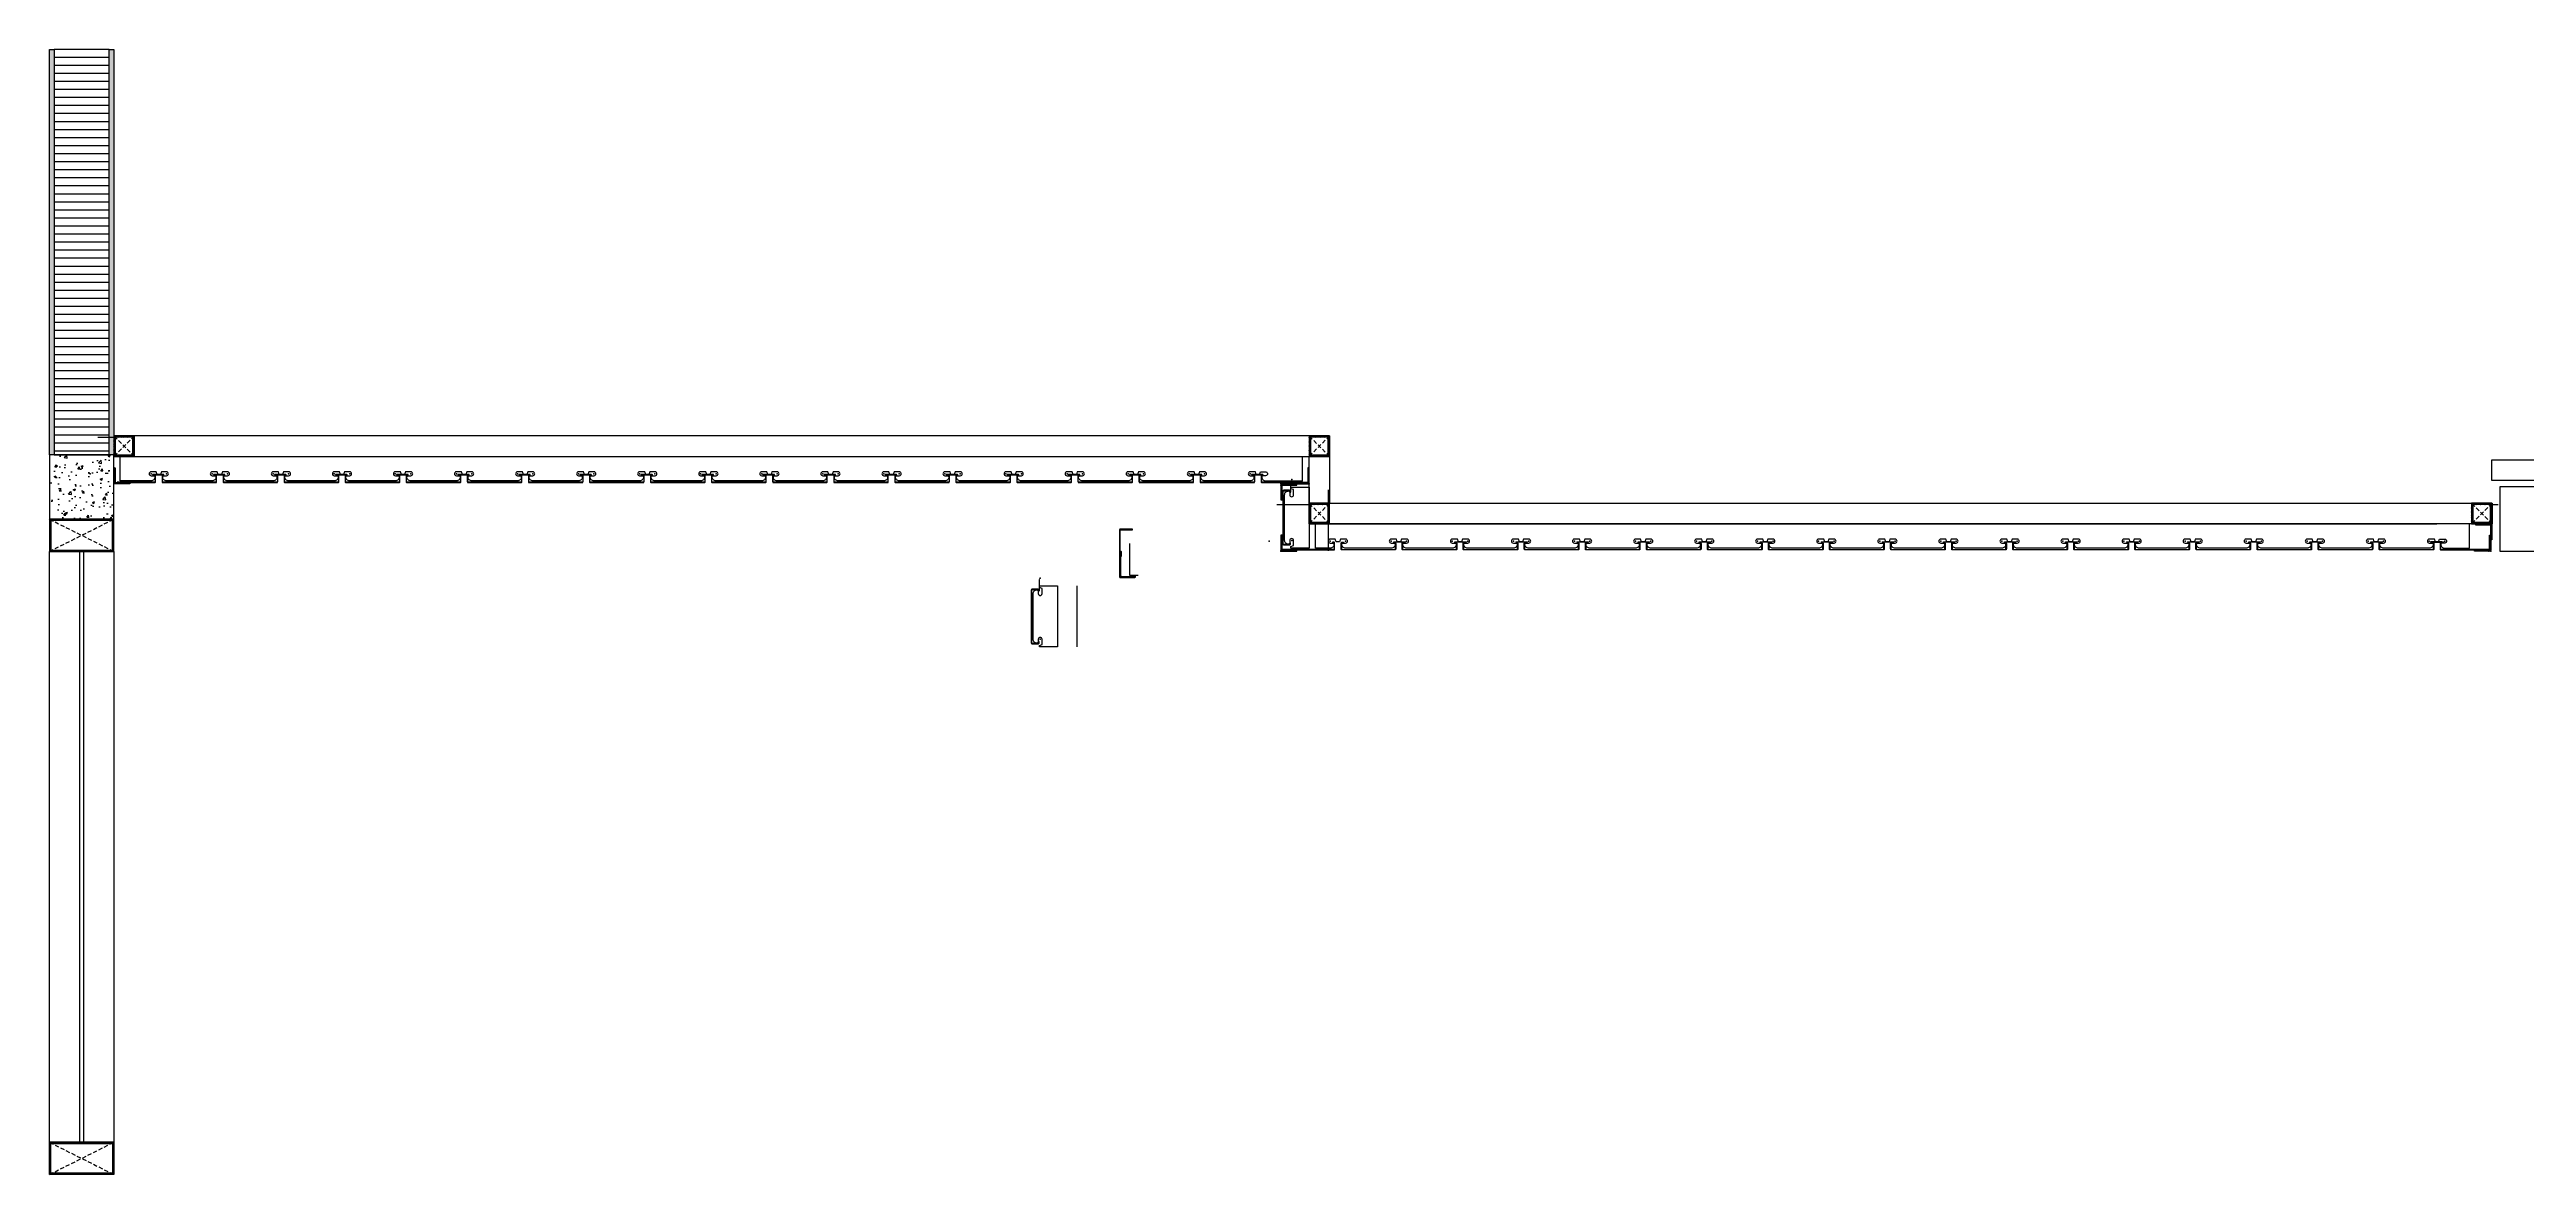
# Model space of a CAD drawing. Header units: millimetres. Extents: x -244126 to 368105, y -173968 to 259060.
# Drawn here: x -63509 to -59656, y 1850 to 3600 of the extents above; entities that cross this region are included whole.
import ezdxf

# ---------------------------------------------------------------- set-up
doc = ezdxf.new("R2010")
doc.units = ezdxf.units.MM
doc.header["$MEASUREMENT"] = 0
doc.linetypes.add('HIDDEN', pattern=[9.525, 6.35, -3.175])
for name, color, linetype in [('000 - H A T C H', 8, 'Continuous'), ('000 - H I D D E N', 7, 'Continuous'), ('000 - L I N E 0.1', 1, 'Continuous'), ('000 - WIPEOUT', 250, 'Continuous'), ('001 - ASCESSORIES', 1, 'Continuous'), ('002 - STRUCTURAL STEEL', 4, 'Continuous'), ('004 - CONCRETE', 5, 'Continuous'), ('004 - WALL', 3, 'Continuous'), ('A04_TUBE SERIES', 7, 'Continuous'), ('A11_ALU.SOLID SHEET', 7, 'Continuous')]:
    doc.layers.add(name, color=color, linetype=linetype)
doc.styles.add('Cetury Gothic', font='GOTHIC.TTF')
pattern_1 = [(37.5, (63624.208, -2011.567), (-0.06299336, 1.92682377), [0, -1.52, 0, -1.7, 0, -1.625]), (7.5, (63624.208, -2011.567), (1.76977671, 2.82214607), [0, -0.82, 0, -1.37, 0, -0.525]), (327.5, (63622.978, -2011.567), (3.11414186, 0.005659054), [0, -0.5, 0, -1.8, 0, -2.35]), (317.5, (63622.978, -2011.567), (3.0061266, 0.87767556), [0, -0.25, 0, -1.18, 0, -1.35])]

# ---------------------------------------------------------------- blocks, each defined once
blk = doc.blocks.new('*U584')
at = {"layer": 'A11_ALU.SOLID SHEET', "color": 0, "linetype": 'Continuous'}
blk.add_line((58, -13.2), (58, -13.8), dxfattribs=at)
at = {"layer": 'A11_ALU.SOLID SHEET', "color": 0}
blk.add_lwpolyline([(58, -13.2), (-5.5, -13.2, -0.414214), (-6.4, -12.3), (-6.4, -3.6, -0.414214), (-5.4, -2.6), (-4.7, -2.6, 1), (-4.7, -1.2), (-22, -1.2), (-22, -1.7), (-4.7, -1.7, -1), (-4.7, -2), (-5.4, -2, 0.414214), (-7, -3.6), (-7, -12.3, 0.414214), (-5.5, -13.8), (58, -13.8)], format="xyb", dxfattribs=at)
for p in [(-24, 0), (71, 0)]:
    blk.add_point(p, dxfattribs=at)
blk = doc.blocks.new('*U643')
at = {"layer": '001 - ASCESSORIES', "color": 0}
for p, q in [((95, 0), (190, 0)), ((190, 0), (285, 0)), ((285, 0), (380, 0)), ((380, 0), (475, 0)), ((475, 0), (570, 0)), ((570, 0), (665, 0)), ((665, 0), (760, 0)), ((760, 0), (855, 0)), ((855, 0), (950, 0)), ((950, 0), (1045, 0)), ((1045, 0), (1140, 0)), ((1140, 0), (1235, 0)), ((1235, 0), (1330, 0)), ((1330, 0), (1425, 0)), ((1425, 0), (1520, 0)), ((1520, 0), (1615, 0)), ((1615, 0), (1710, 0)), ((1710, 0), (1805, 0))]:
    blk.add_line(p, q, dxfattribs=at)
for points in [[(95, -28.2), (92.5, -28.2), (91, -24), (83, -24, 1), (83, -30), (87, -30, -0.414214), (89, -32), (89, -32), (89, -32, -0.414214), (83, -38), (35, -38), (35, 0), (95, 0)], [(1805, -28.2), (1807.5, -28.2), (1809, -24), (1817, -24, -1), (1817, -30), (1813, -30, 0.414214), (1811, -32), (1811, -32), (1811, -32, 0.414214), (1817, -38), (1874.5, -38), (1874.5, 0), (1805, 0)], [(190, -28.2), (187.5, -28.2), (186, -24), (178, -24, 1), (178, -30), (182, -30, -0.414214), (184, -32), (184, -32), (184, -32, -0.414214), (178, -38), (107, -38, -0.414214), (101, -32), (101, -32), (101, -32, -0.414214), (103, -30), (107, -30, 1), (107, -24), (99, -24), (97.5, -28.2), (95, -28.2)], [(285, -28.2), (282.5, -28.2), (281, -24), (273, -24, 1), (273, -30), (277, -30, -0.414214), (279, -32), (279, -32), (279, -32, -0.414214), (273, -38), (202, -38, -0.414214), (196, -32), (196, -32), (196, -32, -0.414214), (198, -30), (202, -30, 1), (202, -24), (194, -24), (192.5, -28.2), (190, -28.2)], [(380, -28.2), (377.5, -28.2), (376, -24), (368, -24, 1), (368, -30), (372, -30, -0.414214), (374, -32), (374, -32), (374, -32, -0.414214), (368, -38), (297, -38, -0.414214), (291, -32), (291, -32), (291, -32, -0.414214), (293, -30), (297, -30, 1), (297, -24), (289, -24), (287.5, -28.2), (285, -28.2)], [(475, -28.2), (472.5, -28.2), (471, -24), (463, -24, 1), (463, -30), (467, -30, -0.414214), (469, -32), (469, -32), (469, -32, -0.414214), (463, -38), (392, -38, -0.414214), (386, -32), (386, -32), (386, -32, -0.414214), (388, -30), (392, -30, 1), (392, -24), (384, -24), (382.5, -28.2), (380, -28.2)], [(570, -28.2), (567.5, -28.2), (566, -24), (558, -24, 1), (558, -30), (562, -30, -0.414214), (564, -32), (564, -32), (564, -32, -0.414214), (558, -38), (487, -38, -0.414214), (481, -32), (481, -32), (481, -32, -0.414214), (483, -30), (487, -30, 1), (487, -24), (479, -24), (477.5, -28.2), (475, -28.2)], [(665, -28.2), (662.5, -28.2), (661, -24), (653, -24, 1), (653, -30), (657, -30, -0.414214), (659, -32), (659, -32), (659, -32, -0.414214), (653, -38), (582, -38, -0.414214), (576, -32), (576, -32), (576, -32, -0.414214), (578, -30), (582, -30, 1), (582, -24), (574, -24), (572.5, -28.2), (570, -28.2)], [(760, -28.2), (757.5, -28.2), (756, -24), (748, -24, 1), (748, -30), (752, -30, -0.414214), (754, -32), (754, -32), (754, -32, -0.414214), (748, -38), (677, -38, -0.414214), (671, -32), (671, -32), (671, -32, -0.414214), (673, -30), (677, -30, 1), (677, -24), (669, -24), (667.5, -28.2), (665, -28.2)], [(855, -28.2), (852.5, -28.2), (851, -24), (843, -24, 1), (843, -30), (847, -30, -0.414214), (849, -32), (849, -32), (849, -32, -0.414214), (843, -38), (772, -38, -0.414214), (766, -32), (766, -32), (766, -32, -0.414214), (768, -30), (772, -30, 1), (772, -24), (764, -24), (762.5, -28.2), (760, -28.2)], [(950, -28.2), (947.5, -28.2), (946, -24), (938, -24, 1), (938, -30), (942, -30, -0.414214), (944, -32), (944, -32), (944, -32, -0.414214), (938, -38), (867, -38, -0.414214), (861, -32), (861, -32), (861, -32, -0.414214), (863, -30), (867, -30, 1), (867, -24), (859, -24), (857.5, -28.2), (855, -28.2)], [(1045, -28.2), (1042.5, -28.2), (1041, -24), (1033, -24, 1), (1033, -30), (1037, -30, -0.414214), (1039, -32), (1039, -32), (1039, -32, -0.414214), (1033, -38), (962, -38, -0.414214), (956, -32), (956, -32), (956, -32, -0.414214), (958, -30), (962, -30, 1), (962, -24), (954, -24), (952.5, -28.2), (950, -28.2)], [(1140, -28.2), (1137.5, -28.2), (1136, -24), (1128, -24, 1), (1128, -30), (1132, -30, -0.414214), (1134, -32), (1134, -32), (1134, -32, -0.414214), (1128, -38), (1057, -38, -0.414214), (1051, -32), (1051, -32), (1051, -32, -0.414214), (1053, -30), (1057, -30, 1), (1057, -24), (1049, -24), (1047.5, -28.2), (1045, -28.2)], [(1235, -28.2), (1232.5, -28.2), (1231, -24), (1223, -24, 1), (1223, -30), (1227, -30, -0.414214), (1229, -32), (1229, -32), (1229, -32, -0.414214), (1223, -38), (1152, -38, -0.414214), (1146, -32), (1146, -32), (1146, -32, -0.414214), (1148, -30), (1152, -30, 1), (1152, -24), (1144, -24), (1142.5, -28.2), (1140, -28.2)], [(1330, -28.2), (1327.5, -28.2), (1326, -24), (1318, -24, 1), (1318, -30), (1322, -30, -0.414214), (1324, -32), (1324, -32), (1324, -32, -0.414214), (1318, -38), (1247, -38, -0.414214), (1241, -32), (1241, -32), (1241, -32, -0.414214), (1243, -30), (1247, -30, 1), (1247, -24), (1239, -24), (1237.5, -28.2), (1235, -28.2)], [(1425, -28.2), (1422.5, -28.2), (1421, -24), (1413, -24, 1), (1413, -30), (1417, -30, -0.414214), (1419, -32), (1419, -32), (1419, -32, -0.414214), (1413, -38), (1342, -38, -0.414214), (1336, -32), (1336, -32), (1336, -32, -0.414214), (1338, -30), (1342, -30, 1), (1342, -24), (1334, -24), (1332.5, -28.2), (1330, -28.2)], [(1520, -28.2), (1517.5, -28.2), (1516, -24), (1508, -24, 1), (1508, -30), (1512, -30, -0.414214), (1514, -32), (1514, -32), (1514, -32, -0.414214), (1508, -38), (1437, -38, -0.414214), (1431, -32), (1431, -32), (1431, -32, -0.414214), (1433, -30), (1437, -30, 1), (1437, -24), (1429, -24), (1427.5, -28.2), (1425, -28.2)], [(1615, -28.2), (1612.5, -28.2), (1611, -24), (1603, -24, 1), (1603, -30), (1607, -30, -0.414214), (1609, -32), (1609, -32), (1609, -32, -0.414214), (1603, -38), (1532, -38, -0.414214), (1526, -32), (1526, -32), (1526, -32, -0.414214), (1528, -30), (1532, -30, 1), (1532, -24), (1524, -24), (1522.5, -28.2), (1520, -28.2)], [(1710, -28.2), (1707.5, -28.2), (1706, -24), (1698, -24, 1), (1698, -30), (1702, -30, -0.414214), (1704, -32), (1704, -32), (1704, -32, -0.414214), (1698, -38), (1627, -38, -0.414214), (1621, -32), (1621, -32), (1621, -32, -0.414214), (1623, -30), (1627, -30, 1), (1627, -24), (1619, -24), (1617.5, -28.2), (1615, -28.2)], [(1805, -28.2), (1802.5, -28.2), (1801, -24), (1793, -24, 1), (1793, -30), (1797, -30, -0.414214), (1799, -32), (1799, -32), (1799, -32, -0.414214), (1793, -38), (1722, -38, -0.414214), (1716, -32), (1716, -32), (1716, -32, -0.414214), (1718, -30), (1722, -30, 1), (1722, -24), (1714, -24), (1712.5, -28.2), (1710, -28.2)]]:
    blk.add_lwpolyline(points, format="xyb", dxfattribs=at)
at = {"layer": 'Defpoints', "color": 250}
blk.add_line((0, 30), (1900, 30), dxfattribs=at)
blk = doc.blocks.new('*U582')
at = {"layer": 'A11_ALU.SOLID SHEET', "color": 0}
blk.add_lwpolyline([(76.5, -13.8, 0.414214), (78, -12.3), (78, -3.2, 0.414214), (76.5, -1.7), (74.5, -1.7), (74.5, -2.3), (76.5, -2.3, -0.414214), (77.5, -3.2), (77.5, -12.3, -0.414214), (76.5, -13.2), (-5.5, -13.2, -0.414214), (-6.4, -12.3), (-6.4, -3.6, -0.414214), (-5.4, -2.6), (-4.7, -2.6, 1), (-4.7, -1.2), (-22, -1.2), (-22, -1.7), (-4.7, -1.7, -1), (-4.7, -2), (-5.4, -2, 0.414214), (-7, -3.6), (-7, -12.3, 0.414214), (-5.5, -13.8), (76.5, -13.8, 0.414214)], format="xyb", close=True, dxfattribs=at)
for p in [(-24, 0), (71, 0)]:
    blk.add_point(p, dxfattribs=at)
blk = doc.blocks.new('*U598')
at = {"linetype": 'Continuous'}
for p in [(0, 0), (95, 0), (190, 0), (285, 0), (380, 0), (475, 0), (570, 0), (665, 0), (760, 0), (855, 0), (950, 0), (1045, 0), (1140, 0), (1235, 0), (1330, 0), (1425, 0), (1520, 0), (1615, 0)]:
    blk.add_point(p, dxfattribs=at)
at = {"layer": 'A11_ALU.SOLID SHEET', "color": 0}
for p in [(0, 0), (95, 0), (190, 0), (285, 0), (380, 0), (475, 0), (570, 0), (665, 0), (760, 0), (855, 0), (950, 0), (1045, 0), (1140, 0), (1235, 0), (1330, 0), (1425, 0), (1520, 0), (1615, 0)]:
    blk.add_blockref('*U582', p, dxfattribs=at)
blk = doc.blocks.new('*U644')
at = {"layer": '001 - ASCESSORIES', "color": 0}
for p, q in [((95, 0), (190, 0)), ((190, 0), (285, 0)), ((285, 0), (380, 0)), ((380, 0), (475, 0)), ((475, 0), (570, 0)), ((570, 0), (665, 0)), ((665, 0), (760, 0)), ((760, 0), (855, 0)), ((855, 0), (950, 0)), ((950, 0), (1045, 0)), ((1045, 0), (1140, 0)), ((1140, 0), (1235, 0)), ((1235, 0), (1330, 0)), ((1330, 0), (1425, 0)), ((1425, 0), (1520, 0)), ((1520, 0), (1615, 0)), ((1615, 0), (1710, 0)), ((1710, 0), (1805, 0))]:
    blk.add_line(p, q, dxfattribs=at)
for points in [[(95, -28.2), (92.5, -28.2), (91, -24), (83, -24, 1), (83, -30), (87, -30, -0.414214), (89, -32), (89, -32), (89, -32, -0.414214), (83, -38), (60.1, -38), (60.1, 0), (95, 0)], [(1805, -28.2), (1807.5, -28.2), (1809, -24), (1817, -24, -1), (1817, -30), (1813, -30, 0.414214), (1811, -32), (1811, -32), (1811, -32, 0.414214), (1817, -38), (1855.6, -38), (1855.6, 0), (1805, 0)], [(190, -28.2), (187.5, -28.2), (186, -24), (178, -24, 1), (178, -30), (182, -30, -0.414214), (184, -32), (184, -32), (184, -32, -0.414214), (178, -38), (107, -38, -0.414214), (101, -32), (101, -32), (101, -32, -0.414214), (103, -30), (107, -30, 1), (107, -24), (99, -24), (97.5, -28.2), (95, -28.2)], [(285, -28.2), (282.5, -28.2), (281, -24), (273, -24, 1), (273, -30), (277, -30, -0.414214), (279, -32), (279, -32), (279, -32, -0.414214), (273, -38), (202, -38, -0.414214), (196, -32), (196, -32), (196, -32, -0.414214), (198, -30), (202, -30, 1), (202, -24), (194, -24), (192.5, -28.2), (190, -28.2)], [(380, -28.2), (377.5, -28.2), (376, -24), (368, -24, 1), (368, -30), (372, -30, -0.414214), (374, -32), (374, -32), (374, -32, -0.414214), (368, -38), (297, -38, -0.414214), (291, -32), (291, -32), (291, -32, -0.414214), (293, -30), (297, -30, 1), (297, -24), (289, -24), (287.5, -28.2), (285, -28.2)], [(475, -28.2), (472.5, -28.2), (471, -24), (463, -24, 1), (463, -30), (467, -30, -0.414214), (469, -32), (469, -32), (469, -32, -0.414214), (463, -38), (392, -38, -0.414214), (386, -32), (386, -32), (386, -32, -0.414214), (388, -30), (392, -30, 1), (392, -24), (384, -24), (382.5, -28.2), (380, -28.2)], [(570, -28.2), (567.5, -28.2), (566, -24), (558, -24, 1), (558, -30), (562, -30, -0.414214), (564, -32), (564, -32), (564, -32, -0.414214), (558, -38), (487, -38, -0.414214), (481, -32), (481, -32), (481, -32, -0.414214), (483, -30), (487, -30, 1), (487, -24), (479, -24), (477.5, -28.2), (475, -28.2)], [(665, -28.2), (662.5, -28.2), (661, -24), (653, -24, 1), (653, -30), (657, -30, -0.414214), (659, -32), (659, -32), (659, -32, -0.414214), (653, -38), (582, -38, -0.414214), (576, -32), (576, -32), (576, -32, -0.414214), (578, -30), (582, -30, 1), (582, -24), (574, -24), (572.5, -28.2), (570, -28.2)], [(760, -28.2), (757.5, -28.2), (756, -24), (748, -24, 1), (748, -30), (752, -30, -0.414214), (754, -32), (754, -32), (754, -32, -0.414214), (748, -38), (677, -38, -0.414214), (671, -32), (671, -32), (671, -32, -0.414214), (673, -30), (677, -30, 1), (677, -24), (669, -24), (667.5, -28.2), (665, -28.2)], [(855, -28.2), (852.5, -28.2), (851, -24), (843, -24, 1), (843, -30), (847, -30, -0.414214), (849, -32), (849, -32), (849, -32, -0.414214), (843, -38), (772, -38, -0.414214), (766, -32), (766, -32), (766, -32, -0.414214), (768, -30), (772, -30, 1), (772, -24), (764, -24), (762.5, -28.2), (760, -28.2)], [(950, -28.2), (947.5, -28.2), (946, -24), (938, -24, 1), (938, -30), (942, -30, -0.414214), (944, -32), (944, -32), (944, -32, -0.414214), (938, -38), (867, -38, -0.414214), (861, -32), (861, -32), (861, -32, -0.414214), (863, -30), (867, -30, 1), (867, -24), (859, -24), (857.5, -28.2), (855, -28.2)], [(1045, -28.2), (1042.5, -28.2), (1041, -24), (1033, -24, 1), (1033, -30), (1037, -30, -0.414214), (1039, -32), (1039, -32), (1039, -32, -0.414214), (1033, -38), (962, -38, -0.414214), (956, -32), (956, -32), (956, -32, -0.414214), (958, -30), (962, -30, 1), (962, -24), (954, -24), (952.5, -28.2), (950, -28.2)], [(1140, -28.2), (1137.5, -28.2), (1136, -24), (1128, -24, 1), (1128, -30), (1132, -30, -0.414214), (1134, -32), (1134, -32), (1134, -32, -0.414214), (1128, -38), (1057, -38, -0.414214), (1051, -32), (1051, -32), (1051, -32, -0.414214), (1053, -30), (1057, -30, 1), (1057, -24), (1049, -24), (1047.5, -28.2), (1045, -28.2)], [(1235, -28.2), (1232.5, -28.2), (1231, -24), (1223, -24, 1), (1223, -30), (1227, -30, -0.414214), (1229, -32), (1229, -32), (1229, -32, -0.414214), (1223, -38), (1152, -38, -0.414214), (1146, -32), (1146, -32), (1146, -32, -0.414214), (1148, -30), (1152, -30, 1), (1152, -24), (1144, -24), (1142.5, -28.2), (1140, -28.2)], [(1330, -28.2), (1327.5, -28.2), (1326, -24), (1318, -24, 1), (1318, -30), (1322, -30, -0.414214), (1324, -32), (1324, -32), (1324, -32, -0.414214), (1318, -38), (1247, -38, -0.414214), (1241, -32), (1241, -32), (1241, -32, -0.414214), (1243, -30), (1247, -30, 1), (1247, -24), (1239, -24), (1237.5, -28.2), (1235, -28.2)], [(1425, -28.2), (1422.5, -28.2), (1421, -24), (1413, -24, 1), (1413, -30), (1417, -30, -0.414214), (1419, -32), (1419, -32), (1419, -32, -0.414214), (1413, -38), (1342, -38, -0.414214), (1336, -32), (1336, -32), (1336, -32, -0.414214), (1338, -30), (1342, -30, 1), (1342, -24), (1334, -24), (1332.5, -28.2), (1330, -28.2)], [(1520, -28.2), (1517.5, -28.2), (1516, -24), (1508, -24, 1), (1508, -30), (1512, -30, -0.414214), (1514, -32), (1514, -32), (1514, -32, -0.414214), (1508, -38), (1437, -38, -0.414214), (1431, -32), (1431, -32), (1431, -32, -0.414214), (1433, -30), (1437, -30, 1), (1437, -24), (1429, -24), (1427.5, -28.2), (1425, -28.2)], [(1615, -28.2), (1612.5, -28.2), (1611, -24), (1603, -24, 1), (1603, -30), (1607, -30, -0.414214), (1609, -32), (1609, -32), (1609, -32, -0.414214), (1603, -38), (1532, -38, -0.414214), (1526, -32), (1526, -32), (1526, -32, -0.414214), (1528, -30), (1532, -30, 1), (1532, -24), (1524, -24), (1522.5, -28.2), (1520, -28.2)], [(1710, -28.2), (1707.5, -28.2), (1706, -24), (1698, -24, 1), (1698, -30), (1702, -30, -0.414214), (1704, -32), (1704, -32), (1704, -32, -0.414214), (1698, -38), (1627, -38, -0.414214), (1621, -32), (1621, -32), (1621, -32, -0.414214), (1623, -30), (1627, -30, 1), (1627, -24), (1619, -24), (1617.5, -28.2), (1615, -28.2)], [(1805, -28.2), (1802.5, -28.2), (1801, -24), (1793, -24, 1), (1793, -30), (1797, -30, -0.414214), (1799, -32), (1799, -32), (1799, -32, -0.414214), (1793, -38), (1722, -38, -0.414214), (1716, -32), (1716, -32), (1716, -32, -0.414214), (1718, -30), (1722, -30, 1), (1722, -24), (1714, -24), (1712.5, -28.2), (1710, -28.2)]]:
    blk.add_lwpolyline(points, format="xyb", dxfattribs=at)
at = {"layer": 'Defpoints', "color": 250}
blk.add_line((0, 30), (1900, 30), dxfattribs=at)
blk = doc.blocks.new('*U585')
at = {"layer": 'A11_ALU.SOLID SHEET', "color": 0}
blk.add_lwpolyline([(76.5, -13.8, 0.414214), (78, -12.3), (78, -3.2, 0.414214), (76.5, -1.7), (74.5, -1.7), (74.5, -2.3), (76.5, -2.3, -0.414214), (77.5, -3.2), (77.5, -12.3, -0.414214), (76.5, -13.2), (-5.5, -13.2, -0.414214), (-6.4, -12.3), (-6.4, -3.6, -0.414214), (-5.4, -2.6), (-4.7, -2.6, 1), (-4.7, -1.2), (-22, -1.2), (-22, -1.7), (-4.7, -1.7, -1), (-4.7, -2), (-5.4, -2, 0.414214), (-7, -3.6), (-7, -12.3, 0.414214), (-5.5, -13.8), (76.5, -13.8, 0.414214)], format="xyb", close=True, dxfattribs=at)
for p in [(-24, 0), (71, 0)]:
    blk.add_point(p, dxfattribs=at)
blk = doc.blocks.new('*U536')
at = {"color": 0}
blk.add_wipeout([(-16, 136.7), (16, 136.7), (16, 0), (-16, 0)], dxfattribs=at).dxf.layer = '000 - WIPEOUT'
at = {"layer": '002 - STRUCTURAL STEEL', "color": 0, "linetype": 'ByBlock'}
blk.add_lwpolyline([(-16, 136.7), (16, 136.7), (16, 0), (-16, 0)], close=True, dxfattribs=at)
blk = doc.blocks.new('*U539')
at = {"layer": '000 - H A T C H'}
h = blk.add_hatch(dxfattribs=at)
h.set_pattern_fill('ANSI32', color=256, scale=0.1)
h.set_pattern_definition([(45, (0, 0), (-0.67352, 0.67352), []), (45, (0.449, 0), (-0.67352, 0.67352), [])])
edge = h.paths.add_edge_path()
edge.add_line((0, 1.5), (0, 25))
edge.add_line((0, 25), (-2, 25))
edge.add_line((-2, 25), (-2, 2))
edge.add_line((-2, 2), (-25, 2))
edge.add_line((-25, 2), (-25, 0))
edge.add_line((-25, 0), (-1.5, 0))
edge.add_arc((-1.5, 1.5), 1.5, 270, 360)
blk.add_point((0, 0))
at = {"layer": '001 - ASCESSORIES', "color": 0, "linetype": 'ByBlock'}
for points in [[(-2, 25), (-2, 2), (-25, 2), (-25, 0), (-1.5, 0)], [(0, 1.5), (0, 25), (-2, 25)]]:
    blk.add_lwpolyline(points, dxfattribs=at)
blk.add_lwpolyline([(-1.5, 0, 0.414214), (0, 1.5)], format="xyb", dxfattribs=at)
blk = doc.blocks.new('*U586')
at = {"layer": 'A11_ALU.SOLID SHEET', "color": 0}
blk.add_lwpolyline([(76.5, -13.8, 0.414214), (78, -12.3), (78, -3.2, 0.414214), (76.5, -1.7), (74.5, -1.7), (74.5, -2.3), (76.5, -2.3, -0.414214), (77.5, -3.2), (77.5, -12.3, -0.414214), (76.5, -13.2), (-5.5, -13.2, -0.414214), (-6.4, -12.3), (-6.4, -3.6, -0.414214), (-5.4, -2.6), (-4.7, -2.6, 1), (-4.7, -1.2), (-15, -1.2), (-15, -1.7), (-4.7, -1.7, -1), (-4.7, -2), (-5.4, -2, 0.414214), (-7, -3.6), (-7, -12.3, 0.414214), (-5.5, -13.8), (76.5, -13.8, 0.414214)], format="xyb", close=True, dxfattribs=at)
for p in [(-24, 0), (71, 0)]:
    blk.add_point(p, dxfattribs=at)
blk = doc.blocks.new('A$Cc73db3a7')
at = {"layer": '001 - ASCESSORIES', "color": 0}
blk.add_lwpolyline([(-28.2, -95), (-28.2, -92.5), (-24, -91), (-24, -83, 1), (-30, -83), (-30, -87, -0.414214), (-32, -89), (-32, -89), (-32, -89, -0.414214), (-38, -83), (-38, -12, -0.414214), (-32, -6), (-32, -6), (-32, -6, -0.414214), (-30, -8), (-30, -12, 1), (-24, -12), (-24, -4), (-28.2, -2.5), (-28.2, 0), (0, 0), (0, -95), (-28.2, -95)], format="xyb", dxfattribs=at)
blk = doc.blocks.new('WA-7')
at = {"color": 7, "elevation": 0.0072}
blk.add_lwpolyline([(4.5842, 8.9129, -0.414214), (4.5844, 8.9131), (4.6033, 8.9131), (4.6033, 8.914), (4.5844, 8.914, 0.414214), (4.5833, 8.9129), (4.5833, 8.84, 0.414214), (4.5844, 8.8389), (4.6072, 8.8389, 1), (4.6072, 8.8412), (4.6003, 8.8412), (4.6003, 8.8403), (4.6062, 8.8403), (4.6072, 8.8403, -1), (4.6072, 8.8398), (4.5844, 8.8398, -0.414214), (4.5842, 8.84), (4.5842, 8.9074)], format="xyb", close=True, dxfattribs=at)
at = {"layer": '000 - L I N E 0.1', "color": 84, "linetype": 'Continuous', "elevation": 0.0072}
blk.add_lwpolyline([(4.5852, 8.8718), (4.5852, 8.8791, 1), (4.5847, 8.8791), (4.5847, 8.8405, 0.414214), (4.5849, 8.8403), (4.6062, 8.8403), (4.6062, 8.8398), (4.5849, 8.8398, -0.414214), (4.5842, 8.8405), (4.5842, 8.8791, -1), (4.5857, 8.8791), (4.5857, 8.8718)], format="xyb", close=True, dxfattribs=at)
at = {"layer": 'Defpoints', "color": 2, "insert": (4.5873, 8.8424), "char_height": 0.001, "width": 0.059684, "attachment_point": 2, "style": 'Cetury Gothic'}
blk.add_mtext('{\\C150;WA-7}', dxfattribs=at)
blk = doc.blocks.new('*U599')
at = {"linetype": 'Continuous'}
for p in [(0, 0), (95, 0), (190, 0), (285, 0), (380, 0), (475, 0), (570, 0), (665, 0), (760, 0), (855, 0), (950, 0), (1045, 0), (1140, 0), (1235, 0), (1330, 0), (1425, 0), (1520, 0), (1615, 0)]:
    blk.add_point(p, dxfattribs=at)
at = {"layer": 'A11_ALU.SOLID SHEET', "color": 0}
for p in [(0, 0), (95, 0), (190, 0), (285, 0), (380, 0), (475, 0), (570, 0), (665, 0), (760, 0), (855, 0), (950, 0), (1045, 0), (1140, 0), (1235, 0), (1330, 0), (1425, 0), (1520, 0), (1615, 0)]:
    blk.add_blockref('*U582', p, dxfattribs=at)
blk = doc.blocks.new('*U587')
at = {"layer": 'A11_ALU.SOLID SHEET', "color": 0}
blk.add_line((-2.6, -13.2), (-2.6, -13.8), dxfattribs=at)
blk.add_lwpolyline([(-2.6, -13.8), (76.5, -13.8, 0.414214), (78, -12.3), (78, -3.2, 0.414214), (76.5, -1.7), (74.5, -1.7), (74.5, -2.3), (76.5, -2.3, -0.414214), (77.5, -3.2), (77.5, -12.3, -0.414214), (76.5, -13.2), (-2.6, -13.2)], format="xyb", dxfattribs=at)
for p in [(-24, 0), (71, 0)]:
    blk.add_point(p, dxfattribs=at)
blk = doc.blocks.new('*U617')
at = {"layer": 'A11_ALU.SOLID SHEET', "color": 0, "linetype": 'Continuous'}
blk.add_line((70.1, -13.2), (70.1, -13.8), dxfattribs=at)
at = {"layer": 'A11_ALU.SOLID SHEET', "color": 0}
blk.add_lwpolyline([(70.1, -13.2), (-5.5, -13.2, -0.414214), (-6.4, -12.3), (-6.4, -3.6, -0.414214), (-5.4, -2.6), (-4.7, -2.6, 1), (-4.7, -1.2), (-22, -1.2), (-22, -1.7), (-4.7, -1.7, -1), (-4.7, -2), (-5.4, -2, 0.414214), (-7, -3.6), (-7, -12.3, 0.414214), (-5.5, -13.8), (70.1, -13.8)], format="xyb", dxfattribs=at)
for p in [(-24, 0), (71, 0)]:
    blk.add_point(p, dxfattribs=at)
blk = doc.blocks.new('*U579')
at = {"color": 0}
blk.add_wipeout([(-16, 1891.5), (16, 1891.5), (16, 0), (-16, 0)], dxfattribs=at).dxf.layer = '000 - WIPEOUT'
at = {"layer": '002 - STRUCTURAL STEEL', "color": 0, "linetype": 'ByBlock'}
blk.add_lwpolyline([(-16, 1891.5), (16, 1891.5), (16, 0), (-16, 0)], close=True, dxfattribs=at)
blk = doc.blocks.new('*U588')
at = {"layer": 'A11_ALU.SOLID SHEET', "color": 0}
blk.add_line((18, -13.2), (18, -13.8), dxfattribs=at)
blk.add_lwpolyline([(18, -13.8), (76.5, -13.8, 0.414214), (78, -12.3), (78, -3.2, 0.414214), (76.5, -1.7), (74.5, -1.7), (74.5, -2.3), (76.5, -2.3, -0.414214), (77.5, -3.2), (77.5, -12.3, -0.414214), (76.5, -13.2), (18, -13.2)], format="xyb", dxfattribs=at)
for p in [(-24, 0), (71, 0)]:
    blk.add_point(p, dxfattribs=at)
blk = doc.blocks.new('*U580')
at = {"color": 0}
blk.add_wipeout([(-16, 1808.5), (16, 1808.5), (16, 0), (-16, 0)], dxfattribs=at).dxf.layer = '000 - WIPEOUT'
at = {"layer": '002 - STRUCTURAL STEEL', "color": 0, "linetype": 'ByBlock'}
blk.add_lwpolyline([(-16, 1808.5), (16, 1808.5), (16, 0), (-16, 0)], close=True, dxfattribs=at)
blk = doc.blocks.new('*U592')
at = {"color": 250}
blk.add_wipeout([(32, 0), (32, 32), (0, 32), (0, 0)], dxfattribs=at).dxf.layer = '000 - WIPEOUT'
at = {"layer": '000 - H A T C H'}
h = blk.add_hatch(dxfattribs=at)
h.set_pattern_fill('ANSI32', color=256, scale=0.25)
h.set_pattern_definition([(45, (19.5, 19.5), (-1.6838, 1.6838), []), (45, (20.6225, 19.5), (-1.6838, 1.6838), [])])
edge = h.paths.add_edge_path()
edge.add_line((32, 3), (32, 29))
edge.add_arc((29, 29), 3, 0, 90)
edge.add_line((29, 32), (3, 32))
edge.add_arc((3, 29), 3, 90, 180)
edge.add_line((0, 29), (0, 3))
edge.add_arc((3, 3), 3, 180, 270)
edge.add_line((3, 0), (29, 0))
edge.add_arc((29, 3), 3, 270, 360)
edge = h.paths.add_edge_path(flags=16)
edge.add_line((29.7, 4.3), (29.7, 27.7))
edge.add_arc((27.7, 27.7), 2, 0, 90)
edge.add_line((27.7, 29.7), (4.3, 29.7))
edge.add_arc((4.3, 27.7), 2, 90, 180)
edge.add_line((2.3, 27.7), (2.3, 4.3))
edge.add_arc((4.3, 4.3), 2, 180, 270)
edge.add_line((4.3, 2.3), (27.7, 2.3))
edge.add_arc((27.7, 4.3), 2, 270, 360)
at = {"layer": '000 - H I D D E N', "color": 8, "linetype": 'HIDDEN'}
for p, q in [((32, 0), (0, 32)), ((32, 32), (0, 0))]:
    blk.add_line(p, q, dxfattribs=at)
at = {"layer": '002 - STRUCTURAL STEEL', "color": 0}
for points in [[(32, 3), (32, 29, 0.414214), (29, 32), (3, 32, 0.414214), (0, 29), (0, 3, 0.414214), (3, 0), (29, 0, 0.414214)], [(29.7, 4.3), (29.7, 27.7, 0.414214), (27.7, 29.7), (4.3, 29.7, 0.414214), (2.3, 27.7), (2.3, 4.3, 0.414214), (4.3, 2.3), (27.7, 2.3, 0.414214)]]:
    blk.add_lwpolyline(points, format="xyb", close=True, dxfattribs=at)
at = {"layer": 'Defpoints', "color": 250}
blk.add_lwpolyline([(32, 0), (32, 32), (0, 32), (0, 0)], close=True, dxfattribs=at)
blk = doc.blocks.new('*U595')
at = {"color": 0}
blk.add_wipeout([(-16, 4700), (16, 4700), (16, 0), (-16, 0)], dxfattribs=at).dxf.layer = '000 - WIPEOUT'
at = {"layer": '002 - STRUCTURAL STEEL', "color": 0, "linetype": 'ByBlock'}
blk.add_lwpolyline([(-16, 4700), (16, 4700), (16, 0), (-16, 0)], close=True, dxfattribs=at)
blk = doc.blocks.new('*U633')
at = {"color": 0}
blk.add_wipeout([(-50, -4678), (50, -4678), (50, 0), (-50, 0)], dxfattribs=at).dxf.layer = '000 - WIPEOUT'
at = {"layer": '002 - STRUCTURAL STEEL', "color": 0, "linetype": 'ByBlock'}
blk.add_lwpolyline([(-50, -4678), (50, -4678), (50, 0), (-50, 0)], close=True, dxfattribs=at)
blk = doc.blocks.new('*U634')
at = {"color": 0}
blk.add_wipeout([(-919.2, -50), (-919.2, 50), (0, 50), (0, -50)], dxfattribs=at).dxf.layer = '000 - WIPEOUT'
at = {"layer": '002 - STRUCTURAL STEEL', "color": 0, "linetype": 'ByBlock'}
blk.add_lwpolyline([(-919.2, -50), (-919.2, 50), (0, 50), (0, -50)], close=True, dxfattribs=at)
blk = doc.blocks.new('*U618')
at = {"color": 250}
blk.add_wipeout([(50, 0), (50, 50), (-50, 50), (-50, 0)], dxfattribs=at).dxf.layer = '000 - WIPEOUT'
at = {"layer": '000 - H I D D E N', "color": 8, "linetype": 'HIDDEN'}
for p, q in [((50, 0), (-50, 50)), ((50, 50), (-50, 0))]:
    blk.add_line(p, q, dxfattribs=at)
at = {"layer": '002 - STRUCTURAL STEEL', "color": 0}
blk.add_lwpolyline([(50, 0), (50, 50), (-50, 50), (-50, 0)], close=True, dxfattribs=at)
blk.add_lwpolyline([(48, 3), (48, 47, 0.414214), (47, 48), (-47, 48, 0.414214), (-48, 47), (-48, 3, 0.414214), (-47, 2), (47, 2, 0.414214)], format="xyb", close=True, dxfattribs=at)
at = {"layer": 'Defpoints', "color": 250}
blk.add_lwpolyline([(50, 0), (50, 50), (-50, 50), (-50, 0)], close=True, dxfattribs=at)
at = {"color": 250}
blk.add_wipeout([(50, 0), (50, 50), (-50, 50), (-50, 0)], dxfattribs=at).dxf.layer = '000 - WIPEOUT'
at = {"layer": '000 - H A T C H'}
h = blk.add_hatch(dxfattribs=at)
h.set_pattern_fill('ANSI32', color=256, scale=0.25)
h.set_pattern_definition([(45, (7e-15, 37.5), (-1.6838, 1.6838), []), (45, (1.1225, 37.5), (-1.6838, 1.6838), [])])
h.paths.add_polyline_path([(50, 0), (50, 50), (-50, 50), (-50, 0)])
edge = h.paths.add_edge_path(flags=16)
edge.add_line((48, 3), (48, 47))
edge.add_arc((47, 47), 1, 360, 450)
edge.add_line((47, 48), (-47, 48))
edge.add_arc((-47, 47), 1, 90, 180)
edge.add_line((-48, 47), (-48, 3))
edge.add_arc((-47, 3), 1, 180, 270)
edge.add_line((-47, 2), (47, 2))
edge.add_arc((47, 3), 1, 270, 360)
at = {"layer": '000 - H I D D E N', "color": 8, "linetype": 'HIDDEN'}
for p, q in [((50, 0), (-50, 50)), ((50, 50), (-50, 0))]:
    blk.add_line(p, q, dxfattribs=at)
at = {"layer": '002 - STRUCTURAL STEEL', "color": 0}
blk.add_lwpolyline([(50, 0), (50, 50), (-50, 50), (-50, 0)], close=True, dxfattribs=at)
blk.add_lwpolyline([(48, 3), (48, 47, 0.414214), (47, 48), (-47, 48, 0.414214), (-48, 47), (-48, 3, 0.414214), (-47, 2), (47, 2, 0.414214)], format="xyb", close=True, dxfattribs=at)
at = {"layer": 'Defpoints', "color": 250}
blk.add_lwpolyline([(50, 0), (50, 50), (-50, 50), (-50, 0)], close=True, dxfattribs=at)
blk = doc.blocks.new('*U635')
at = {"color": 0}
blk.add_wipeout([(-919.2, -3), (-919.2, 3), (0, 3), (0, -3)], dxfattribs=at).dxf.layer = '000 - WIPEOUT'
at = {"layer": '002 - STRUCTURAL STEEL', "color": 0, "linetype": 'ByBlock'}
blk.add_lwpolyline([(-919.2, -3), (-919.2, 3), (0, 3), (0, -3)], close=True, dxfattribs=at)
blk = doc.blocks.new('*U590')
at = {"layer": '000 - H A T C H'}
h = blk.add_hatch(dxfattribs=at)
h.set_pattern_fill('AR-SAND', color=8)
h.set_pattern_definition(pattern_1)
h.paths.add_polyline_path([(-43, 0), (-50, 0), (-50, 630.6), (-43, 630.6)])
h = blk.add_hatch(dxfattribs=at)
h.set_pattern_fill('ANSI31', color=8, scale=100, angle=135)
h.set_pattern_definition([(180, (63624.208, -2011.567), (-9e-16, -12.5), [])])
h.paths.add_polyline_path([(-43, 0), (43, 0), (43, 630.6), (-43, 630.6)])
h = blk.add_hatch(dxfattribs=at)
h.set_pattern_fill('AR-SAND', color=8)
h.set_pattern_definition(pattern_1)
h.paths.add_polyline_path([(50, 0), (43, 0), (43, 630.6), (50, 630.6)])
at = {"layer": '004 - WALL', "color": 3}
for points in [[(-43, 0), (-50, 0), (-50, 630.6), (-43, 630.6)], [(50, 0), (43, 0), (43, 630.6), (50, 630.6)]]:
    blk.add_lwpolyline(points, close=True, dxfattribs=at)
at = {"layer": '004 - WALL', "color": 2}
blk.add_lwpolyline([(-43, 0), (43, 0), (43, 630.6), (-43, 630.6)], close=True, dxfattribs=at)
blk = doc.blocks.new('A$Cf988a564')
at = {"layer": '000 - H A T C H'}
h = blk.add_hatch(dxfattribs=at)
h.set_pattern_fill('AR-CONC', color=8, scale=5)
h.set_pattern_definition([(50, (54939.642, -2933.774), (35.863009, -3.137607), [3.75, -41.25]), (355, (54939.642, -2933.774), (-6.937567, 37.609607), [3, -33]), (100.451444, (54942.63, -2934.036), (28.925442, 34.472), [3.18701, -35.057106]), (46.1842, (54939.642, -2923.774), (53.362067, -8.275964), [5.625, -61.875]), (96.63564, (54944.09, -2924.464), (46.733097, 48.70593), [4.780517, -52.58569]), (351.18416, (54939.64, -2923.774), (46.7331, 48.70593), [4.5, -49.5]), (21, (54944.642, -2926.274), (29.845353, -20.130945), [3.75, -41.25]), (326, (54944.642, -2926.274), (12.165767, 36.257502), [3, -33]), (71.451445, (54947.13, -2927.95), (42.011119, 16.126558), [3.18701, -35.057106]), (37.5, (54939.642, -2933.774), (0.6079928, 16.6446927), [0, -32.6, 0, -33.5, 0, -33.125]), (7.5, (54939.642, -2933.774), (13.153477, 19.7205856), [0, -19.1, 0, -31.85, 0, -12.625]), (327.5, (54928.492, -2933.774), (26.6911218, -1.1277436), [0, -12.5, 0, -39, 0, -51.75]), (317.5, (54923.492, -2933.774), (29.159308, 5.005249), [0, -16.25, 0, -25.9, 0, -36.75])])
h.paths.add_polyline_path([(-50, -100), (50, -100), (50, 0), (-50, 0)])
at = {"layer": '004 - CONCRETE'}
blk.add_lwpolyline([(-50, -100), (50, -100), (50, 0), (-50, 0)], close=True, dxfattribs=at)

msp = doc.modelspace()

# ---------------------------------------------------------------- linework, layer by layer
at = {"layer": '000 - L I N E 0.1', "color": 0}
msp.add_lwpolyline([(-61815.57756, 2781.8829), (-61828.57756, 2781.8829), (-61828.57756, 2831.8829)], dxfattribs=at)
at = {"layer": '001 - ASCESSORIES', "color": 0}
msp.add_lwpolyline([(-61969.42529, 2670.81247), (-61969.42529, 2673.31247), (-61965.22529, 2674.81247), (-61965.22529, 2682.78747, 1), (-61971.22529, 2682.78747), (-61971.22529, 2678.77596, -0.4142135623), (-61973.22529, 2676.77596), (-61973.22529, 2676.77596), (-61973.22529, 2676.77596, -0.4142135624), (-61979.22529, 2682.77596), (-61979.22529, 2753.84899, -0.4142135624), (-61973.22529, 2759.84899), (-61973.22529, 2759.84899), (-61973.22529, 2759.84899, -0.4142135623), (-61971.22529, 2757.84899), (-61971.22529, 2753.83747, 1), (-61965.22529, 2753.83747), (-61965.22529, 2761.81247), (-61969.42529, 2763.31247), (-61969.42529, 2765.81247), (-61941.22529, 2765.81247), (-61941.22529, 2670.81247), (-61969.42529, 2670.81247)], format="xyb", dxfattribs=at)
at = {"layer": 'Defpoints', "color": 250}
msp.add_line((-61911.22529, 2765.81247), (-61911.22529, 2670.81247), dxfattribs=at)

# ---------------------------------------------------------------- block references
at = {"color": 2}
msp.add_blockref('*U643', (-63434.49105, 2967.2803), dxfattribs=at)
at = {"color": 3}
for name, p in [('*U588', (-63422.51605, 2940.2803)), ('*U584', (-61617.51605, 2940.2803)), ('*U587', (-61588.11874, 2835.53245))]:
    msp.add_blockref(name, p, dxfattribs=at)
at = {"color": 3, "linetype": 'Continuous'}
msp.add_blockref('*U598', (-63327.51605, 2940.2803), dxfattribs=at)
at = {"color": 3, "rotation": 270}
for name, p in [('*U586', (-61576.94642, 2907.55745)), ('*U585', (-61968.22529, 2753.83747))]:
    msp.add_blockref(name, p, dxfattribs=at)
at = {"color": 3, "linetype": 'Continuous', "xscale": -1}
msp.add_blockref('*U599', (-59807.06874, 2835.53245), dxfattribs=at)
at = {"layer": '000 - L I N E 0.1', "color": 2, "xscale": 1000, "yscale": 1000, "zscale": 1000}
msp.add_blockref('WA-7', (-66428.09896, -6059.9876, -7.17552), dxfattribs=at)
at = {"layer": '002 - STRUCTURAL STEEL', "color": 2, "linetype": 'Continuous', "rotation": 270}
for name, p in [('*U633', (-55019.49105, 2869.78245)), ('*U634', (-63459.49105, 1900.32057))]:
    msp.add_blockref(name, p, dxfattribs=at)

# ---------------------------------------------------------------- next in the draw order: block references
at = {"color": 2}
msp.add_blockref('*U644', (-61600.09374, 2862.53245), dxfattribs=at)
at = {"color": 3}
msp.add_blockref('*U617', (-59783.11874, 2835.53245), dxfattribs=at)
at = {"layer": '002 - STRUCTURAL STEEL', "color": 1, "linetype": 'Continuous', "rotation": 270}
msp.add_blockref('*U595', (-59709.49105, 2945.78245), dxfattribs=at)
at = {"layer": 'A04_TUBE SERIES', "color": 3, "rotation": 180}
msp.add_blockref('*U618', (-63459.49105, 2869.53245), dxfattribs=at)

# ---------------------------------------------------------------- next in the draw order: block references
at = {"layer": '002 - STRUCTURAL STEEL', "color": 1, "linetype": 'Continuous'}
msp.add_blockref('*U536', (-61533.94642, 2862.53245), dxfattribs=at)
at = {"layer": '002 - STRUCTURAL STEEL', "color": 2, "linetype": 'Continuous', "rotation": 270}
msp.add_blockref('*U635', (-63459.49105, 1900.32057), dxfattribs=at)

# ---------------------------------------------------------------- next in the draw order: linework, layer by layer
at = {"layer": 'Defpoints', "color": 250}
msp.add_line((-61519.94642, 2915.40499), (-61519.94642, 2820.40499), dxfattribs=at)

# ---------------------------------------------------------------- next in the draw order: block references
at = {"layer": '001 - ASCESSORIES'}
msp.add_blockref('*U539', (-61549.94642, 2924.5303), dxfattribs=at)
for p, rotation in [((-61593.94642, 2924.5303), 180), ((-61593.94642, 2819.78245), 270)]:
    msp.add_blockref('*U539', p, dxfattribs=dict(at, rotation=rotation))
at = {"layer": '001 - ASCESSORIES', "color": 2, "linetype": 'Continuous'}
msp.add_blockref('A$Cc73db3a7', (-61549.94642, 2919.53245), dxfattribs=at)
at = {"layer": 'A04_TUBE SERIES', "color": 3, "xscale": -1}
msp.add_blockref('*U618', (-63459.49105, 1850.32057), dxfattribs=at)

# ---------------------------------------------------------------- next in the draw order: block references
at = {"layer": '002 - STRUCTURAL STEEL', "color": 1, "linetype": 'Continuous', "xscale": -1, "rotation": 270}
msp.add_blockref('*U579', (-63409.49105, 2983.2803), dxfattribs=at)
at = {"layer": '002 - STRUCTURAL STEEL', "color": 1, "linetype": 'Continuous', "rotation": 270}
msp.add_blockref('*U580', (-61517.94642, 2878.53245), dxfattribs=at)

# ---------------------------------------------------------------- next in the draw order: block references
at = {"color": 4}
for p in [(-61549.94642, 2967.2803), (-61549.94642, 2862.53245), (-59741.49105, 2862.53245)]:
    msp.add_blockref('*U592', p, dxfattribs=at)
at = {"layer": '001 - ASCESSORIES', "xscale": -1}
msp.add_blockref('*U539', (-63409.49105, 2924.5303), dxfattribs=at)

# ---------------------------------------------------------------- next in the draw order: block references
at = {"color": 4}
msp.add_blockref('*U592', (-63409.49105, 2967.2803), dxfattribs=at)
at = {"layer": '001 - ASCESSORIES', "xscale": -1}
for p, rotation in [((-59709.49105, 2862.53245), 180), ((-59711.49105, 2819.78245), 90)]:
    msp.add_blockref('*U539', p, dxfattribs=dict(at, rotation=rotation))

# ---------------------------------------------------------------- next in the draw order: block references
at = {"color": 1}
msp.add_blockref('A$Cf988a564', (-63459.49105, 2969.53245), dxfattribs=at)
at = {"layer": '001 - ASCESSORIES', "color": 1}
msp.add_blockref('*U590', (-63459.49105, 2969.53245), dxfattribs=at)

doc.saveas('drawing.dxf')
